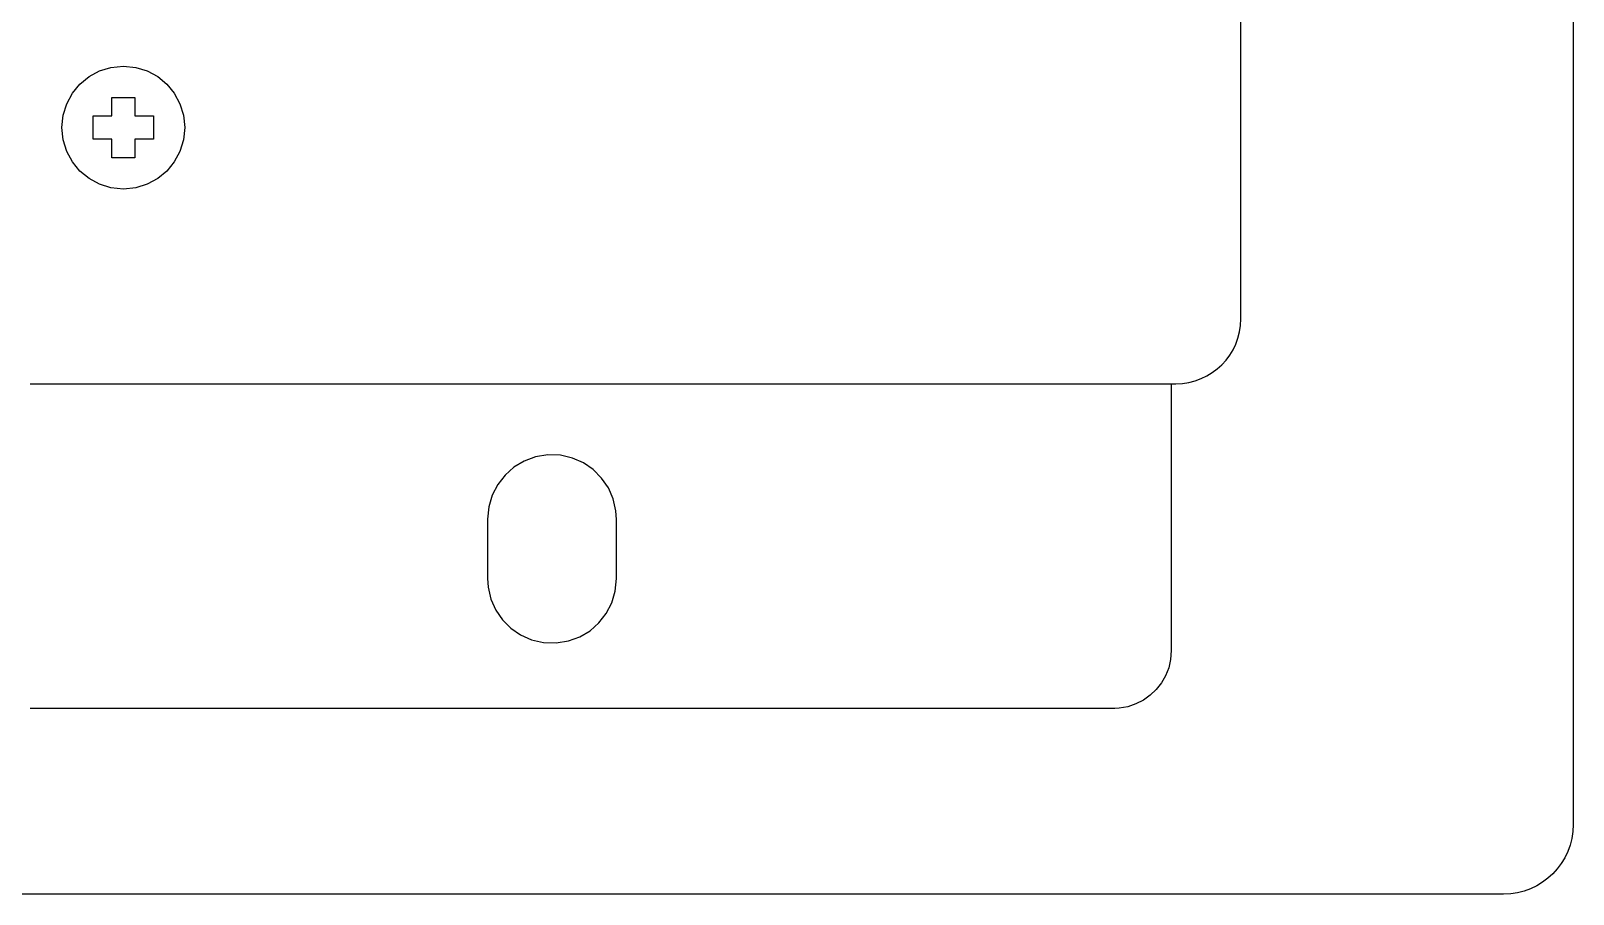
# Model space of a CAD drawing. Extents: x 1 to 47.7, y 0.2 to 33.3.
# Drawn here: x 23.453 to 26.778, y 1.025 to 2.886 of the extents above; entities that cross this region are included whole.
import ezdxf

# ---------------------------------------------------------------- set-up
doc = ezdxf.new("R2010")
doc.units = 0
doc.header["$MEASUREMENT"] = 0
for name, color, linetype in [('3_1__VERTICAL_RACK_MOUNT__', 7, 'CONTINUOUS'), ('3_2__VERTICAL_PANEL_MOUNT_', 7, 'CONTINUOUS'), ('4_0_____DWG', 7, 'CONTINUOUS')]:
    doc.layers.add(name, color=color, linetype=linetype)

msp = doc.modelspace()

# ---------------------------------------------------------------- linework, layer by layer
at = {"layer": '3_1__VERTICAL_RACK_MOUNT__'}
for points in [[(23.4516, 2.125), (23.6828, 2.125), (23.7979, 2.125), (23.9123, 2.125), (24.0258, 2.125), (24.1381, 2.125), (24.2491, 2.125), (24.3585, 2.125), (24.4661, 2.125), (24.5717, 2.125), (24.6237, 2.125), (24.675, 2.125), (24.7258, 2.125), (24.7758, 2.125), (24.8252, 2.125), (24.8739, 2.125), (24.9219, 2.125), (24.9691, 2.125), (25.0155, 2.125), (25.0611, 2.125), (25.1059, 2.125), (25.1497, 2.125), (25.1927, 2.125), (25.2347, 2.125), (25.2758, 2.125), (25.3159, 2.125), (25.3549, 2.125), (25.3929, 2.125), (25.4299, 2.125), (25.4657, 2.125), (25.5004, 2.125), (25.534, 2.125), (25.5663, 2.125), (25.5975, 2.125), (25.6274, 2.125), (25.656, 2.125), (25.6833, 2.125), (25.7093, 2.125), (25.734, 2.125), (25.7572, 2.125), (25.7791, 2.125), (25.7995, 2.125), (25.8184, 2.125), (25.8359, 2.125), (25.8518, 2.125), (25.8661, 2.125), (25.8789, 2.125), (25.8901, 2.125), (25.8996, 2.125), (25.9074, 2.125), (25.9136, 2.125), (25.918, 2.125), (25.9207, 2.125), (25.9216, 2.125), (25.9359, 2.1257), (25.9498, 2.1278), (25.9632, 2.1313), (25.9761, 2.136), (25.9883, 2.1419), (25.9999, 2.1489), (26.0106, 2.157), (26.0206, 2.166), (26.0296, 2.176), (26.0377, 2.1867), (26.0447, 2.1983), (26.0506, 2.2105), (26.0553, 2.2234), (26.0587, 2.2368), (26.0609, 2.2507), (26.0616, 2.265), (26.0616, 2.2658), (26.0616, 2.2682), (26.0616, 2.2721), (26.0616, 2.2776), (26.0616, 2.2846), (26.0616, 2.2931), (26.0616, 2.3032), (26.0616, 2.3147), (26.0616, 2.3278), (26.0616, 2.3423), (26.0616, 2.3582), (26.0616, 2.3756), (26.0616, 2.3945), (26.0616, 2.4148), (26.0616, 2.4365), (26.0616, 2.4596), (26.0616, 2.484), (26.0616, 2.5099), (26.0616, 2.5371), (26.0616, 2.5657), (26.0616, 2.5956), (26.0616, 2.6268), (26.0616, 2.6593), (26.0616, 2.6932), (26.0616, 2.7283), (26.0616, 2.7647), (26.0616, 2.8024), (26.0616, 2.8413), (26.0616, 2.8815), (26.0616, 2.9229)], [(23.4516, 2.125), (23.7965, 2.125), (23.967, 2.125), (24.1353, 2.125), (24.3006, 2.125), (24.462, 2.125), (24.6189, 2.125), (24.7705, 2.125), (24.9159, 2.125), (25.0546, 2.125), (25.1211, 2.125), (25.1856, 2.125), (25.248, 2.125), (25.3083, 2.125), (25.3662, 2.125), (25.4218, 2.125), (25.475, 2.125), (25.5255, 2.125), (25.5734, 2.125), (25.6185, 2.125), (25.6608, 2.125), (25.7002, 2.125), (25.7365, 2.125), (25.7696, 2.125), (25.7996, 2.125), (25.8262, 2.125), (25.8494, 2.125), (25.869, 2.125), (25.8851, 2.125), (25.8975, 2.125), (25.906, 2.125), (25.9107, 2.125), (25.9116, 2.1246), (25.9116, 2.1185), (25.9116, 2.1058), (25.9116, 2.0872), (25.9116, 2.0634), (25.9116, 2.0351), (25.9116, 2.003), (25.9116, 1.9679), (25.9116, 1.8911), (25.9116, 1.8106), (25.9116, 1.7319), (25.9116, 1.6951), (25.9116, 1.6608), (25.9116, 1.6299), (25.9116, 1.603), (25.9116, 1.5809), (25.9116, 1.5642), (25.9116, 1.5537), (25.9116, 1.55), (25.9101, 1.5309), (25.906, 1.5128), (25.8993, 1.4958), (25.8902, 1.4801), (25.8791, 1.4659), (25.8661, 1.4535), (25.8514, 1.4431), (25.8352, 1.4348), (25.8178, 1.4289), (25.7994, 1.4256), (25.7898, 1.425), (25.7857, 1.425), (25.7813, 1.425), (25.7732, 1.425), (25.7615, 1.425), (25.7462, 1.425), (25.7275, 1.425), (25.7055, 1.425), (25.6803, 1.425), (25.6518, 1.425), (25.6204, 1.425), (25.5859, 1.425), (25.5486, 1.425), (25.5084, 1.425), (25.4656, 1.425), (25.4201, 1.425), (25.3721, 1.425), (25.3217, 1.425), (25.269, 1.425), (25.2139, 1.425), (25.1568, 1.425), (25.0975, 1.425), (24.9731, 1.425), (24.8415, 1.425), (24.7034, 1.425), (24.5596, 1.425), (24.4107, 1.425), (24.2574, 1.425), (24.1006, 1.425), (23.9409, 1.425), (23.779, 1.425), (23.4516, 1.425)]]:
    msp.add_lwpolyline(points, dxfattribs=at)
msp.add_lwpolyline([(24.7156, 1.705), (24.7156, 1.7101), (24.7156, 1.7236), (24.7156, 1.7428), (24.7156, 1.7651), (24.7156, 1.7879), (24.7156, 1.8085), (24.7156, 1.8242), (24.7156, 1.8324), (24.7144, 1.8511), (24.7085, 1.8769), (24.698, 1.9007), (24.6835, 1.9218), (24.6654, 1.9399), (24.6442, 1.9544), (24.6205, 1.9649), (24.5947, 1.9708), (24.5674, 1.9717), (24.541, 1.9674), (24.5165, 1.9584), (24.4945, 1.9452), (24.4753, 1.9282), (24.4595, 1.908), (24.4477, 1.8851), (24.4402, 1.8599), (24.4376, 1.833), (24.4376, 1.8279), (24.4376, 1.8144), (24.4376, 1.7952), (24.4376, 1.7728), (24.4376, 1.75), (24.4376, 1.7295), (24.4376, 1.7138), (24.4376, 1.7056), (24.4387, 1.6869), (24.4446, 1.661), (24.4551, 1.6373), (24.4696, 1.6162), (24.4877, 1.5981), (24.5089, 1.5835), (24.5326, 1.5731), (24.5584, 1.5671), (24.5857, 1.5663), (24.6121, 1.5706), (24.6366, 1.5796), (24.6587, 1.5928), (24.6778, 1.6098), (24.6936, 1.63), (24.7055, 1.6529), (24.713, 1.6781)], close=True, dxfattribs=at)
at = {"layer": '3_2__VERTICAL_PANEL_MOUNT_'}
msp.add_lwpolyline([(26.778, 2.9055), (26.778, 2.8376), (26.778, 2.7708), (26.778, 2.7051), (26.778, 2.6407), (26.778, 2.5774), (26.778, 2.5153), (26.778, 2.4544), (26.778, 2.3948), (26.778, 2.3364), (26.778, 2.2793), (26.778, 2.2234), (26.778, 2.1688), (26.778, 2.1155), (26.778, 2.0635), (26.778, 2.0129), (26.778, 1.9636), (26.778, 1.9156), (26.778, 1.869), (26.778, 1.8238), (26.778, 1.78), (26.778, 1.7376), (26.778, 1.6966), (26.778, 1.657), (26.778, 1.6189), (26.778, 1.5823), (26.778, 1.5471), (26.778, 1.5135), (26.778, 1.4813), (26.778, 1.4507), (26.778, 1.4215), (26.778, 1.394), (26.778, 1.368), (26.778, 1.3436), (26.778, 1.3207), (26.778, 1.2995), (26.778, 1.2799), (26.778, 1.2619), (26.778, 1.2456), (26.778, 1.2309), (26.778, 1.2179), (26.778, 1.2066), (26.778, 1.197), (26.778, 1.1891), (26.778, 1.183), (26.778, 1.1785), (26.778, 1.1759), (26.778, 1.175), (26.7772, 1.1597), (26.775, 1.1448), (26.7713, 1.1304), (26.7662, 1.1166), (26.7599, 1.1035), (26.7524, 1.0911), (26.7437, 1.0796), (26.7341, 1.0689), (26.7234, 1.0593), (26.7119, 1.0506), (26.6995, 1.0431), (26.6864, 1.0368), (26.6726, 1.0317), (26.6582, 1.028), (26.6433, 1.0258), (26.628, 1.025), (26.6277, 1.025), (26.6269, 1.025), (26.6254, 1.025), (26.6234, 1.025), (26.6208, 1.025), (26.6177, 1.025), (26.614, 1.025), (26.6098, 1.025), (26.605, 1.025), (26.5997, 1.025), (26.5938, 1.025), (26.5875, 1.025), (26.5805, 1.025), (26.5731, 1.025), (26.5652, 1.025), (26.5567, 1.025), (26.5477, 1.025), (26.5382, 1.025), (26.5283, 1.025), (26.5178, 1.025), (26.5068, 1.025), (26.4954, 1.025), (26.471, 1.025), (26.4448, 1.025), (26.4167, 1.025), (26.3868, 1.025), (26.3552, 1.025), (26.3217, 1.025), (26.2866, 1.025), (26.2498, 1.025), (26.2114, 1.025), (26.1713, 1.025), (26.1297, 1.025), (26.0866, 1.025), (26.042, 1.025), (25.9959, 1.025), (25.9484, 1.025), (25.8996, 1.025), (25.8494, 1.025), (25.7979, 1.025), (25.7451, 1.025), (25.691, 1.025), (25.6358, 1.025), (25.5794, 1.025), (25.5219, 1.025), (25.4633, 1.025), (25.4037, 1.025), (25.343, 1.025), (25.2813, 1.025), (25.2187, 1.025), (25.1552, 1.025), (25.0908, 1.025), (25.0256, 1.025), (24.9596, 1.025), (24.8928, 1.025), (24.8253, 1.025), (24.7571, 1.025), (24.6883, 1.025), (24.6188, 1.025), (24.5488, 1.025), (24.4782, 1.025), (24.3355, 1.025), (24.1911, 1.025), (24.0452, 1.025), (23.8982, 1.025), (23.7503, 1.025), (23.453, 1.025), (23.1557, 1.025)], dxfattribs=at)
at = {"layer": '4_0_____DWG'}
msp.add_lwpolyline([(23.6524, 2.5446), (23.6257, 2.5473), (23.6009, 2.555), (23.5784, 2.5672), (23.5588, 2.5834), (23.5426, 2.603), (23.5304, 2.6255), (23.5226, 2.6504), (23.52, 2.6771), (23.5226, 2.7038), (23.5304, 2.7286), (23.5426, 2.7511), (23.5588, 2.7707), (23.5784, 2.7869), (23.6009, 2.7991), (23.6257, 2.8069), (23.6524, 2.8095), (23.6791, 2.8069), (23.704, 2.7991), (23.7265, 2.7869), (23.7461, 2.7707), (23.7623, 2.7511), (23.7745, 2.7286), (23.7822, 2.7038), (23.7849, 2.6771), (23.7822, 2.6504), (23.7745, 2.6255), (23.7623, 2.603), (23.7461, 2.5834), (23.7265, 2.5672), (23.704, 2.555), (23.6791, 2.5473)], close=True, dxfattribs=at)
msp.add_lwpolyline([(23.6772, 2.7021), (23.7175, 2.7021), (23.7175, 2.6521), (23.6772, 2.6521), (23.6772, 2.612), (23.6273, 2.612), (23.6273, 2.6521), (23.5873, 2.6521), (23.5873, 2.7021), (23.6273, 2.7021), (23.6273, 2.7422), (23.6772, 2.7422), (23.6772, 2.7021)], dxfattribs=at)

doc.saveas('drawing.dxf')
